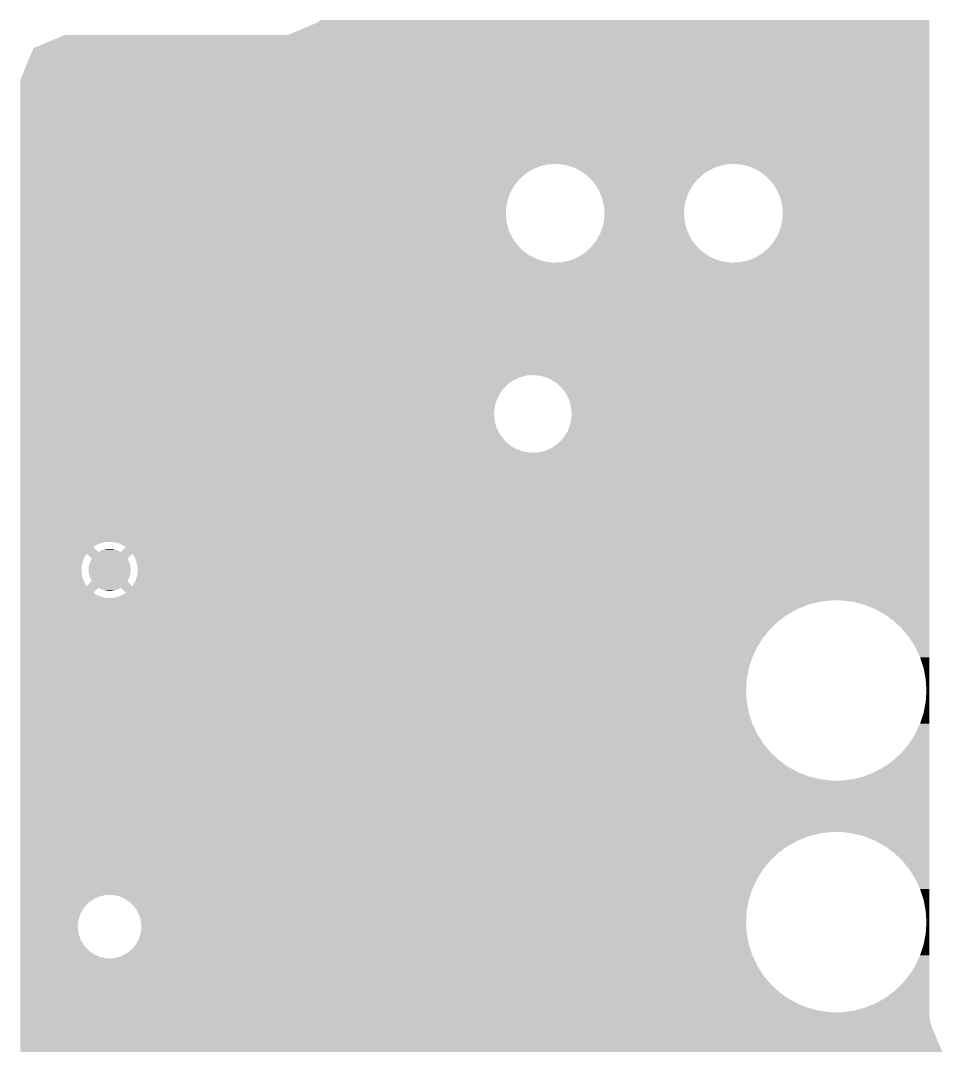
# Model space of a CAD drawing. Extents: x 295 to 953, y 10 to 290.
# Drawn here: x 566.93 to 601.16, y 134.82 to 172.77 of the extents above; entities that cross this region are included whole.
import ezdxf

# ---------------------------------------------------------------- set-up
doc = ezdxf.new("R2010")
doc.units = 0
doc.header["$LTSCALE"] = 5
doc.header["$MEASUREMENT"] = 0
doc.layers.add('PWR1', color=7, linetype='CONTINUOUS')

msp = doc.modelspace()

# ---------------------------------------------------------------- linework, layer by layer
at = {"layer": 'PWR1'}
for points in [[(577.933, 172.701), (578.005, 172.759), (600.607, 172.701), (600.607, 172.759)], [(578.005, 172.759), (578.021, 172.79), (600.607, 172.759), (600.607, 172.79)], [(576.863, 172.252), (577.933, 172.701), (600.607, 172.252), (600.607, 172.701)], [(567.41, 171.756), (568.577, 172.239), (600.607, 171.756), (600.607, 172.239)], [(576.799, 172.239), (576.863, 172.252), (600.607, 172.239), (600.607, 172.252)], [(566.926, 170.589), (567.41, 171.756), (600.607, 170.589), (600.607, 171.756)], [(566.926, 170.588), (566.926, 170.589), (600.607, 170.588), (600.607, 170.589)], [(566.926, 167.463), (566.926, 170.588), (600.607, 167.463), (600.607, 170.588)], [(566.926, 167.449), (566.926, 167.463), (586.503, 167.449), (586.813, 167.463)], [(566.926, 167.383), (566.926, 167.449), (586.199, 167.383), (586.503, 167.449)], [(586.921, 167.449), (586.813, 167.463), (593.107, 167.449), (593.417, 167.463)], [(587.121, 167.424), (586.921, 167.449), (592.99, 167.424), (593.107, 167.449)], [(587.255, 167.383), (587.121, 167.424), (592.803, 167.383), (592.99, 167.424)], [(593.725, 167.424), (593.417, 167.463), (600.607, 167.424), (600.607, 167.463)], [(594.022, 167.334), (593.725, 167.424), (600.607, 167.334), (600.607, 167.424)], [(566.926, 167.267), (566.926, 167.383), (585.911, 167.267), (586.199, 167.383)], [(566.926, 167.104), (566.926, 167.267), (585.647, 167.104), (585.911, 167.267)], [(566.926, 166.898), (566.926, 167.104), (585.414, 166.898), (585.647, 167.104)], [(587.418, 167.334), (587.255, 167.383), (592.68, 167.334), (592.803, 167.383)], [(587.551, 167.267), (587.418, 167.334), (592.515, 167.267), (592.68, 167.334)], [(587.696, 167.194), (587.551, 167.267), (592.397, 167.194), (592.515, 167.267)], [(587.818, 167.104), (587.696, 167.194), (592.251, 167.104), (592.397, 167.194)], [(587.946, 167.01), (587.818, 167.104), (592.145, 167.01), (592.251, 167.104)], [(594.3, 167.194), (594.022, 167.334), (600.607, 167.194), (600.607, 167.334)], [(594.55, 167.01), (594.3, 167.194), (600.607, 167.01), (600.607, 167.194)], [(566.926, 166.656), (566.926, 166.898), (585.22, 166.656), (585.414, 166.898)], [(566.926, 166.384), (566.926, 166.656), (585.069, 166.384), (585.22, 166.656)], [(588.053, 166.898), (587.946, 167.01), (592.018, 166.898), (592.145, 167.01)], [(588.161, 166.786), (588.053, 166.898), (591.928, 166.786), (592.018, 166.898)], [(588.249, 166.656), (588.161, 166.786), (591.824, 166.656), (591.928, 166.786)], [(588.335, 166.528), (588.249, 166.656), (591.753, 166.528), (591.824, 166.656)], [(594.765, 166.786), (594.55, 167.01), (600.607, 166.786), (600.607, 167.01)], [(594.939, 166.528), (594.765, 166.786), (600.607, 166.528), (600.607, 166.786)], [(566.926, 166.091), (566.926, 166.384), (584.967, 166.091), (585.069, 166.384)], [(588.4, 166.384), (588.335, 166.528), (591.673, 166.384), (591.753, 166.528)], [(588.463, 166.245), (588.4, 166.384), (591.625, 166.245), (591.673, 166.384)], [(595.067, 166.245), (594.939, 166.528), (600.607, 166.245), (600.607, 166.528)], [(566.926, 165.785), (566.926, 166.091), (584.915, 165.785), (584.967, 166.091)], [(588.503, 166.091), (588.463, 166.245), (591.571, 166.091), (591.625, 166.245)], [(588.541, 165.945), (588.503, 166.091), (591.546, 165.945), (591.571, 166.091)], [(588.555, 165.785), (588.541, 165.945), (591.519, 165.785), (591.546, 165.945)], [(595.145, 165.945), (595.067, 166.245), (600.607, 165.945), (600.607, 166.245)], [(595.172, 165.635), (595.145, 165.945), (600.607, 165.635), (600.607, 165.945)], [(566.926, 165.635), (566.926, 165.785), (584.909, 165.635), (584.915, 165.785)], [(566.926, 165.326), (566.926, 165.635), (584.935, 165.326), (584.909, 165.635)], [(588.568, 165.635), (588.555, 165.785), (591.513, 165.635), (591.519, 165.785)], [(588.561, 165.486), (588.568, 165.635), (591.526, 165.486), (591.513, 165.635)], [(595.165, 165.486), (595.172, 165.635), (600.607, 165.486), (600.607, 165.635)], [(566.926, 165.025), (566.926, 165.326), (585.014, 165.025), (584.935, 165.326)], [(588.456, 165.025), (588.51, 165.18), (591.618, 165.025), (591.577, 165.18)], [(588.51, 165.18), (588.535, 165.326), (591.577, 165.18), (591.539, 165.326)], [(588.535, 165.326), (588.561, 165.486), (591.539, 165.326), (591.526, 165.486)], [(595.011, 164.887), (595.114, 165.18), (600.607, 164.887), (600.607, 165.18)], [(595.114, 165.18), (595.165, 165.486), (600.607, 165.18), (600.607, 165.486)], [(566.926, 164.742), (566.926, 165.025), (585.142, 164.742), (585.014, 165.025)], [(566.926, 164.485), (566.926, 164.742), (585.316, 164.485), (585.142, 164.742)], [(588.257, 164.615), (588.327, 164.742), (591.832, 164.615), (591.746, 164.742)], [(588.327, 164.742), (588.407, 164.887), (591.746, 164.742), (591.68, 164.887)], [(588.407, 164.887), (588.456, 165.025), (591.68, 164.887), (591.618, 165.025)], [(594.861, 164.615), (595.011, 164.887), (600.607, 164.615), (600.607, 164.887)], [(566.926, 164.261), (566.926, 164.485), (585.531, 164.261), (585.316, 164.485)], [(587.936, 164.261), (588.062, 164.373), (592.135, 164.261), (592.028, 164.373)], [(588.062, 164.373), (588.152, 164.485), (592.028, 164.373), (591.92, 164.485)], [(588.152, 164.485), (588.257, 164.615), (591.92, 164.485), (591.832, 164.615)], [(594.433, 164.167), (594.666, 164.373), (600.607, 164.167), (600.607, 164.373)], [(594.666, 164.373), (594.861, 164.615), (600.607, 164.373), (600.607, 164.615)], [(566.926, 164.077), (566.926, 164.261), (585.781, 164.077), (585.531, 164.261)], [(566.926, 163.937), (566.926, 164.077), (586.058, 163.937), (585.781, 164.077)], [(587.401, 163.937), (587.565, 164.004), (592.662, 163.937), (592.53, 164.004)], [(587.565, 164.004), (587.683, 164.077), (592.53, 164.004), (592.385, 164.077)], [(587.683, 164.077), (587.829, 164.167), (592.385, 164.077), (592.262, 164.167)], [(587.829, 164.167), (587.936, 164.261), (592.262, 164.167), (592.135, 164.261)], [(593.881, 163.887), (594.169, 164.004), (600.607, 163.887), (600.607, 164.004)], [(594.169, 164.004), (594.433, 164.167), (600.607, 164.004), (600.607, 164.167)], [(566.926, 163.847), (566.926, 163.937), (586.355, 163.847), (586.058, 163.937)], [(566.926, 163.808), (566.926, 163.847), (586.664, 163.808), (586.355, 163.847)], [(566.926, 159.644), (566.926, 163.808), (600.607, 159.644), (600.607, 163.808)], [(586.664, 163.808), (586.974, 163.821), (593.268, 163.808), (593.159, 163.821)], [(586.974, 163.821), (587.09, 163.847), (593.159, 163.821), (592.959, 163.847)], [(587.09, 163.847), (587.277, 163.887), (592.959, 163.847), (592.826, 163.887)], [(587.277, 163.887), (587.401, 163.937), (592.826, 163.887), (592.662, 163.937)], [(593.268, 163.808), (593.578, 163.821), (600.607, 163.808), (600.607, 163.821)], [(593.578, 163.821), (593.881, 163.887), (600.607, 163.821), (600.607, 163.887)], [(566.926, 159.628), (566.926, 159.644), (585.692, 159.628), (585.967, 159.644)], [(566.926, 159.56), (566.926, 159.628), (585.425, 159.56), (585.692, 159.628)], [(566.926, 159.443), (566.926, 159.56), (585.176, 159.443), (585.425, 159.56)], [(566.926, 159.28), (566.926, 159.443), (584.954, 159.28), (585.176, 159.443)], [(586.24, 159.608), (585.967, 159.644), (600.607, 159.608), (600.607, 159.644)], [(586.501, 159.52), (586.24, 159.608), (600.607, 159.52), (600.607, 159.608)], [(586.741, 159.384), (586.501, 159.52), (600.607, 159.384), (600.607, 159.52)], [(566.926, 159.077), (566.926, 159.28), (584.767, 159.077), (584.954, 159.28)], [(566.926, 158.843), (566.926, 159.077), (584.622, 158.843), (584.767, 159.077)], [(586.95, 159.204), (586.741, 159.384), (600.607, 159.204), (600.607, 159.384)], [(587.121, 158.989), (586.95, 159.204), (600.607, 158.989), (600.607, 159.204)], [(566.926, 158.586), (566.926, 158.843), (584.524, 158.586), (584.622, 158.843)], [(587.248, 158.744), (587.121, 158.989), (600.607, 158.744), (600.607, 158.989)], [(587.326, 158.48), (587.248, 158.744), (600.607, 158.48), (600.607, 158.744)], [(566.926, 158.314), (566.926, 158.586), (584.477, 158.314), (584.524, 158.586)], [(566.926, 158.206), (566.926, 158.314), (584.473, 158.206), (584.477, 158.314)], [(587.352, 158.206), (587.326, 158.48), (600.607, 158.206), (600.607, 158.48)], [(566.926, 157.932), (566.926, 158.206), (584.499, 157.932), (584.473, 158.206)], [(566.926, 157.667), (566.926, 157.932), (584.578, 157.667), (584.499, 157.932)], [(587.301, 157.826), (587.348, 158.097), (600.607, 157.826), (600.607, 158.097)], [(587.348, 158.097), (587.352, 158.206), (600.607, 158.097), (600.607, 158.206)], [(566.926, 157.423), (566.926, 157.667), (584.705, 157.423), (584.578, 157.667)], [(587.059, 157.334), (587.204, 157.568), (600.607, 157.334), (600.607, 157.568)], [(587.204, 157.568), (587.301, 157.826), (600.607, 157.568), (600.607, 157.826)], [(566.926, 157.207), (566.926, 157.423), (584.876, 157.207), (584.705, 157.423)], [(566.926, 157.028), (566.926, 157.207), (585.085, 157.028), (584.876, 157.207)], [(586.872, 157.132), (587.059, 157.334), (600.607, 157.132), (600.607, 157.334)], [(566.926, 156.892), (566.926, 157.028), (585.324, 156.892), (585.085, 157.028)], [(566.926, 156.804), (566.926, 156.892), (585.586, 156.804), (585.324, 156.892)], [(566.926, 156.767), (566.926, 156.804), (585.859, 156.767), (585.586, 156.804)], [(585.859, 156.767), (586.134, 156.783), (600.607, 156.767), (600.607, 156.783)], [(586.134, 156.783), (586.4, 156.851), (600.607, 156.783), (600.607, 156.851)], [(586.4, 156.851), (586.65, 156.969), (600.607, 156.851), (600.607, 156.969)], [(586.65, 156.969), (586.872, 157.132), (600.607, 156.969), (600.607, 157.132)], [(566.926, 153.467), (566.926, 156.767), (600.607, 153.467), (600.607, 156.767)], [(566.926, 153.463), (566.926, 153.467), (570.132, 153.463), (570.206, 153.467)], [(566.926, 153.453), (566.926, 153.463), (570.058, 153.453), (570.132, 153.463)], [(566.926, 153.439), (566.926, 153.453), (569.985, 153.439), (570.058, 153.453)], [(566.926, 153.419), (566.926, 153.439), (569.914, 153.419), (569.985, 153.439)], [(566.926, 153.394), (566.926, 153.419), (569.844, 153.394), (569.914, 153.419)], [(566.926, 153.364), (566.926, 153.394), (569.776, 153.364), (569.844, 153.394)], [(566.926, 153.33), (566.926, 153.364), (569.711, 153.33), (569.776, 153.364)], [(570.28, 153.466), (570.206, 153.467), (600.607, 153.466), (600.607, 153.467)], [(570.353, 153.46), (570.28, 153.466), (600.607, 153.46), (600.607, 153.466)], [(570.427, 153.448), (570.353, 153.46), (600.607, 153.448), (600.607, 153.46)], [(570.499, 153.432), (570.427, 153.448), (600.607, 153.432), (600.607, 153.448)], [(570.57, 153.41), (570.499, 153.432), (600.607, 153.41), (600.607, 153.432)], [(570.639, 153.383), (570.57, 153.41), (600.607, 153.383), (600.607, 153.41)], [(570.706, 153.351), (570.639, 153.383), (600.607, 153.351), (600.607, 153.383)], [(566.926, 153.29), (566.926, 153.33), (569.648, 153.29), (569.711, 153.33)], [(566.926, 153.274), (566.926, 153.29), (569.624, 153.274), (569.648, 153.29)], [(566.926, 153.086), (566.926, 153.274), (569.812, 153.086), (569.624, 153.274)], [(566.926, 153.031), (566.926, 153.086), (600.607, 153.031), (600.607, 153.086)], [(566.926, 152.969), (566.926, 153.031), (569.341, 152.969), (569.381, 153.031)], [(569.569, 152.843), (569.381, 153.031), (570.887, 152.843), (571.075, 153.031)], [(569.812, 153.086), (569.85, 153.108), (570.644, 153.086), (570.606, 153.108)], [(569.85, 153.108), (569.869, 153.118), (570.606, 153.108), (570.589, 153.118)], [(569.869, 153.118), (569.907, 153.137), (570.589, 153.118), (570.548, 153.137)], [(569.907, 153.137), (569.927, 153.146), (570.548, 153.137), (570.531, 153.146)], [(569.927, 153.146), (569.967, 153.161), (570.531, 153.146), (570.488, 153.161)], [(569.967, 153.161), (569.988, 153.168), (570.488, 153.161), (570.471, 153.168)], [(569.988, 153.168), (570.028, 153.18), (570.471, 153.168), (570.427, 153.18)], [(570.028, 153.18), (570.05, 153.185), (570.427, 153.18), (570.409, 153.185)], [(570.05, 153.185), (570.09, 153.194), (570.409, 153.185), (570.363, 153.194)], [(570.09, 153.194), (570.115, 153.198), (570.363, 153.194), (570.346, 153.198)], [(570.115, 153.198), (570.154, 153.203), (570.346, 153.198), (570.297, 153.203)], [(570.154, 153.203), (570.185, 153.205), (570.297, 153.203), (570.282, 153.205)], [(570.185, 153.205), (570.218, 153.207), (570.282, 153.205), (570.218, 153.207)], [(570.644, 153.086), (570.832, 153.274), (600.607, 153.086), (600.607, 153.274)], [(570.77, 153.315), (570.706, 153.351), (600.607, 153.315), (600.607, 153.351)], [(570.832, 153.274), (570.77, 153.315), (600.607, 153.274), (600.607, 153.315)], [(571.104, 152.989), (571.075, 153.031), (600.607, 152.989), (600.607, 153.031)], [(571.142, 152.925), (571.104, 152.989), (600.607, 152.925), (600.607, 152.989)], [(566.926, 152.905), (566.926, 152.969), (569.304, 152.905), (569.341, 152.969)], [(566.926, 152.838), (566.926, 152.905), (569.273, 152.838), (569.304, 152.905)], [(566.926, 152.769), (566.926, 152.838), (569.246, 152.769), (569.273, 152.838)], [(566.926, 152.698), (566.926, 152.769), (569.224, 152.698), (569.246, 152.769)], [(566.926, 152.626), (566.926, 152.698), (569.207, 152.626), (569.224, 152.698)], [(566.926, 152.553), (566.926, 152.626), (569.196, 152.553), (569.207, 152.626)], [(569.46, 152.555), (569.47, 152.608), (570.997, 152.555), (570.986, 152.608)], [(569.47, 152.608), (569.473, 152.618), (570.986, 152.608), (570.984, 152.618)], [(569.473, 152.618), (569.488, 152.67), (570.984, 152.618), (570.969, 152.67)], [(569.488, 152.67), (569.491, 152.679), (570.969, 152.67), (570.966, 152.679)], [(569.491, 152.679), (569.51, 152.73), (570.966, 152.679), (570.946, 152.73)], [(569.51, 152.73), (569.515, 152.739), (570.946, 152.73), (570.942, 152.739)], [(569.515, 152.739), (569.537, 152.788), (570.942, 152.739), (570.919, 152.788)], [(569.537, 152.788), (569.543, 152.797), (570.919, 152.788), (570.914, 152.797)], [(569.543, 152.797), (569.569, 152.843), (570.914, 152.797), (570.887, 152.843)], [(571.175, 152.859), (571.142, 152.925), (600.607, 152.859), (600.607, 152.925)], [(571.203, 152.79), (571.175, 152.859), (600.607, 152.79), (600.607, 152.859)], [(571.226, 152.72), (571.203, 152.79), (600.607, 152.72), (600.607, 152.79)], [(571.245, 152.648), (571.226, 152.72), (600.607, 152.648), (600.607, 152.72)], [(571.258, 152.575), (571.245, 152.648), (600.607, 152.575), (600.607, 152.648)], [(566.926, 152.479), (566.926, 152.553), (569.189, 152.479), (569.196, 152.553)], [(566.926, 152.405), (566.926, 152.479), (569.188, 152.405), (569.189, 152.479)], [(566.926, 152.331), (566.926, 152.405), (569.193, 152.331), (569.188, 152.405)], [(566.926, 152.257), (566.926, 152.331), (569.202, 152.257), (569.193, 152.331)], [(566.926, 152.184), (566.926, 152.257), (569.217, 152.184), (569.202, 152.257)], [(569.449, 152.427), (569.451, 152.481), (571.008, 152.427), (571.005, 152.481)], [(569.451, 152.373), (569.449, 152.427), (571.006, 152.373), (571.008, 152.427)], [(569.451, 152.481), (569.452, 152.491), (571.005, 152.481), (571.005, 152.491)], [(569.452, 152.363), (569.451, 152.373), (571.005, 152.363), (571.006, 152.373)], [(569.452, 152.491), (569.458, 152.545), (571.005, 152.491), (570.998, 152.545)], [(569.458, 152.31), (569.452, 152.363), (570.999, 152.31), (571.005, 152.363)], [(569.458, 152.545), (569.46, 152.555), (570.998, 152.545), (570.997, 152.555)], [(569.46, 152.3), (569.458, 152.31), (570.997, 152.3), (570.999, 152.31)], [(569.471, 152.247), (569.46, 152.3), (570.986, 152.247), (570.997, 152.3)], [(569.473, 152.237), (569.471, 152.247), (570.984, 152.237), (570.986, 152.247)], [(569.488, 152.185), (569.473, 152.237), (570.969, 152.185), (570.984, 152.237)], [(571.233, 152.157), (571.249, 152.229), (600.607, 152.157), (600.607, 152.229)], [(571.249, 152.229), (571.261, 152.302), (600.607, 152.229), (600.607, 152.302)], [(571.266, 152.501), (571.258, 152.575), (600.607, 152.501), (600.607, 152.575)], [(571.261, 152.302), (571.267, 152.376), (600.607, 152.302), (600.607, 152.376)], [(571.268, 152.427), (571.266, 152.501), (600.607, 152.427), (600.607, 152.501)], [(571.267, 152.376), (571.268, 152.427), (600.607, 152.376), (600.607, 152.427)], [(566.926, 152.113), (566.926, 152.184), (569.237, 152.113), (569.217, 152.184)], [(566.926, 152.043), (566.926, 152.113), (569.262, 152.043), (569.237, 152.113)], [(566.926, 151.975), (566.926, 152.043), (569.291, 151.975), (569.262, 152.043)], [(566.926, 151.91), (566.926, 151.975), (569.326, 151.91), (569.291, 151.975)], [(566.926, 151.847), (566.926, 151.91), (569.365, 151.847), (569.326, 151.91)], [(566.926, 151.823), (566.926, 151.847), (569.381, 151.823), (569.365, 151.847)], [(569.381, 151.823), (569.569, 152.011), (571.075, 151.823), (570.887, 152.011)], [(569.491, 152.175), (569.488, 152.185), (570.965, 152.175), (570.969, 152.185)], [(569.51, 152.125), (569.491, 152.175), (570.946, 152.125), (570.965, 152.175)], [(569.514, 152.115), (569.51, 152.125), (570.942, 152.115), (570.946, 152.125)], [(569.538, 152.067), (569.514, 152.115), (570.919, 152.067), (570.942, 152.115)], [(569.542, 152.058), (569.538, 152.067), (570.914, 152.058), (570.919, 152.067)], [(569.569, 152.011), (569.542, 152.058), (570.887, 152.011), (570.914, 152.058)], [(571.075, 151.823), (571.116, 151.885), (600.607, 151.823), (600.607, 151.885)], [(571.116, 151.885), (571.152, 151.95), (600.607, 151.885), (600.607, 151.95)], [(571.152, 151.95), (571.184, 152.017), (600.607, 151.95), (600.607, 152.017)], [(571.184, 152.017), (571.211, 152.086), (600.607, 152.017), (600.607, 152.086)], [(571.211, 152.086), (571.233, 152.157), (600.607, 152.086), (600.607, 152.157)], [(566.926, 151.768), (566.926, 151.823), (600.607, 151.768), (600.607, 151.823)], [(566.926, 151.58), (566.926, 151.768), (569.624, 151.58), (569.812, 151.768)], [(566.926, 151.54), (566.926, 151.58), (569.686, 151.54), (569.624, 151.58)], [(566.926, 151.503), (566.926, 151.54), (569.751, 151.503), (569.686, 151.54)], [(566.926, 151.472), (566.926, 151.503), (569.818, 151.472), (569.751, 151.503)], [(566.926, 151.445), (566.926, 151.472), (569.887, 151.445), (569.818, 151.472)], [(569.851, 151.746), (569.812, 151.768), (570.607, 151.746), (570.644, 151.768)], [(569.868, 151.736), (569.851, 151.746), (570.587, 151.736), (570.607, 151.746)], [(569.908, 151.717), (569.868, 151.736), (570.55, 151.717), (570.587, 151.736)], [(569.926, 151.709), (569.908, 151.717), (570.529, 151.709), (570.55, 151.717)], [(569.968, 151.693), (569.926, 151.709), (570.49, 151.693), (570.529, 151.709)], [(569.986, 151.687), (569.968, 151.693), (570.469, 151.687), (570.49, 151.693)], [(570.03, 151.674), (569.986, 151.687), (570.429, 151.674), (570.469, 151.687)], [(570.048, 151.669), (570.03, 151.674), (570.406, 151.669), (570.429, 151.674)], [(570.093, 151.66), (570.048, 151.669), (570.366, 151.66), (570.406, 151.669)], [(570.111, 151.657), (570.093, 151.66), (570.342, 151.657), (570.366, 151.66)], [(570.159, 151.652), (570.111, 151.657), (570.303, 151.652), (570.342, 151.657)], [(570.174, 151.65), (570.159, 151.652), (570.271, 151.65), (570.303, 151.652)], [(570.239, 151.648), (570.174, 151.65), (570.239, 151.648), (570.271, 151.65)], [(570.543, 151.436), (570.612, 151.461), (600.607, 151.436), (600.607, 151.461)], [(570.612, 151.461), (570.68, 151.491), (600.607, 151.461), (600.607, 151.491)], [(570.832, 151.581), (570.644, 151.768), (600.607, 151.581), (600.607, 151.768)], [(570.68, 151.491), (570.746, 151.525), (600.607, 151.491), (600.607, 151.525)], [(570.746, 151.525), (570.809, 151.564), (600.607, 151.525), (600.607, 151.564)], [(570.809, 151.564), (570.832, 151.581), (600.607, 151.564), (600.607, 151.581)], [(566.926, 151.423), (566.926, 151.445), (569.958, 151.423), (569.887, 151.445)], [(566.926, 151.406), (566.926, 151.423), (570.03, 151.406), (569.958, 151.423)], [(566.926, 151.395), (566.926, 151.406), (570.103, 151.395), (570.03, 151.406)], [(566.926, 151.388), (566.926, 151.395), (570.177, 151.388), (570.103, 151.395)], [(566.926, 151.387), (566.926, 151.388), (570.251, 151.387), (570.177, 151.388)], [(566.926, 151.298), (566.926, 151.387), (600.607, 151.298), (600.607, 151.387)], [(566.926, 151.245), (566.926, 151.298), (596.522, 151.245), (596.939, 151.298)], [(566.926, 151.298), (566.926, 151.298), (596.939, 151.298), (597.359, 151.298)], [(566.926, 151.14), (566.926, 151.245), (596.116, 151.14), (596.522, 151.245)], [(566.926, 150.984), (566.926, 151.14), (595.725, 150.984), (596.116, 151.14)], [(570.251, 151.387), (570.325, 151.392), (600.607, 151.387), (600.607, 151.392)], [(570.325, 151.392), (570.399, 151.401), (600.607, 151.392), (600.607, 151.401)], [(570.399, 151.401), (570.471, 151.416), (600.607, 151.401), (600.607, 151.416)], [(570.471, 151.416), (570.543, 151.436), (600.607, 151.416), (600.607, 151.436)], [(597.775, 151.246), (597.359, 151.298), (600.607, 151.246), (600.607, 151.298)], [(598.182, 151.142), (597.775, 151.246), (600.607, 151.142), (600.607, 151.246)], [(598.573, 150.988), (598.182, 151.142), (600.607, 150.988), (600.607, 151.142)], [(566.926, 150.782), (566.926, 150.984), (595.358, 150.782), (595.725, 150.984)], [(566.926, 150.534), (566.926, 150.782), (595.018, 150.534), (595.358, 150.782)], [(598.941, 150.786), (598.573, 150.988), (600.607, 150.786), (600.607, 150.988)], [(599.281, 150.539), (598.941, 150.786), (600.607, 150.539), (600.607, 150.786)], [(566.926, 150.246), (566.926, 150.534), (594.713, 150.246), (595.018, 150.534)], [(599.587, 150.252), (599.281, 150.539), (600.607, 150.252), (600.607, 150.539)], [(566.926, 149.922), (566.926, 150.246), (594.446, 149.922), (594.713, 150.246)], [(599.855, 149.928), (599.587, 150.252), (600.607, 149.928), (600.607, 150.252)], [(566.926, 149.567), (566.926, 149.922), (594.221, 149.567), (594.446, 149.922)], [(566.926, 149.187), (566.926, 149.567), (594.043, 149.187), (594.221, 149.567)], [(600.08, 149.574), (599.855, 149.928), (600.607, 149.574), (600.607, 149.928)], [(600.259, 149.194), (600.08, 149.574), (600.607, 149.194), (600.607, 149.574)], [(566.926, 148.787), (566.926, 149.187), (593.914, 148.787), (594.043, 149.187)], [(600.389, 148.795), (600.259, 149.194), (600.607, 148.795), (600.607, 149.194)], [(566.926, 148.374), (566.926, 148.787), (593.837, 148.374), (593.914, 148.787)], [(600.468, 148.382), (600.389, 148.795), (600.607, 148.382), (600.607, 148.795)], [(566.926, 147.963), (566.926, 148.374), (593.811, 147.963), (593.837, 148.374)], [(600.494, 147.963), (600.468, 148.382), (600.607, 147.963), (600.607, 148.382)], [(566.926, 147.544), (566.926, 147.963), (593.838, 147.544), (593.811, 147.963)], [(600.469, 147.552), (600.494, 147.963), (600.607, 147.552), (600.607, 147.963)], [(566.926, 147.131), (566.926, 147.544), (593.916, 147.131), (593.838, 147.544)], [(600.391, 147.139), (600.469, 147.552), (600.607, 147.139), (600.607, 147.552)], [(566.926, 146.732), (566.926, 147.131), (594.046, 146.732), (593.916, 147.131)], [(600.262, 146.739), (600.391, 147.139), (600.607, 146.739), (600.607, 147.139)], [(566.926, 146.352), (566.926, 146.732), (594.225, 146.352), (594.046, 146.732)], [(600.084, 146.359), (600.262, 146.739), (600.607, 146.359), (600.607, 146.739)], [(566.926, 145.998), (566.926, 146.352), (594.45, 145.998), (594.225, 146.352)], [(599.86, 146.004), (600.084, 146.359), (600.607, 146.004), (600.607, 146.359)], [(566.926, 145.674), (566.926, 145.998), (594.718, 145.674), (594.45, 145.998)], [(599.593, 145.68), (599.86, 146.004), (600.607, 145.68), (600.607, 146.004)], [(566.926, 145.387), (566.926, 145.674), (595.024, 145.387), (594.718, 145.674)], [(566.926, 145.14), (566.926, 145.387), (595.364, 145.14), (595.024, 145.387)], [(598.948, 145.145), (599.287, 145.392), (600.607, 145.145), (600.607, 145.392)], [(599.287, 145.392), (599.593, 145.68), (600.607, 145.392), (600.607, 145.68)], [(566.926, 144.938), (566.926, 145.14), (595.733, 144.938), (595.364, 145.14)], [(598.58, 144.942), (598.948, 145.145), (600.607, 144.942), (600.607, 145.145)], [(566.926, 144.784), (566.926, 144.938), (596.123, 144.784), (595.733, 144.938)], [(566.926, 144.68), (566.926, 144.784), (596.53, 144.68), (596.123, 144.784)], [(566.926, 144.628), (566.926, 144.68), (596.947, 144.628), (596.53, 144.68)], [(566.926, 142.72), (566.926, 144.628), (600.607, 142.72), (600.607, 144.628)], [(597.367, 144.628), (597.783, 144.681), (600.607, 144.628), (600.607, 144.681)], [(597.783, 144.681), (598.19, 144.786), (600.607, 144.681), (600.607, 144.786)], [(598.19, 144.786), (598.58, 144.942), (600.607, 144.786), (600.607, 144.942)], [(566.926, 142.719), (566.926, 142.72), (596.939, 142.719), (597.359, 142.72)], [(566.926, 142.666), (566.926, 142.719), (596.522, 142.666), (596.939, 142.719)], [(566.926, 142.561), (566.926, 142.666), (596.116, 142.561), (596.522, 142.666)], [(566.926, 142.406), (566.926, 142.561), (595.725, 142.406), (596.116, 142.561)], [(566.926, 142.203), (566.926, 142.406), (595.358, 142.203), (595.725, 142.406)], [(597.775, 142.668), (597.359, 142.72), (600.607, 142.668), (600.607, 142.72)], [(598.182, 142.563), (597.775, 142.668), (600.607, 142.563), (600.607, 142.668)], [(598.573, 142.409), (598.182, 142.563), (600.607, 142.409), (600.607, 142.563)], [(598.941, 142.207), (598.573, 142.409), (600.607, 142.207), (600.607, 142.409)], [(566.926, 141.956), (566.926, 142.203), (595.018, 141.956), (595.358, 142.203)], [(599.281, 141.961), (598.941, 142.207), (600.607, 141.961), (600.607, 142.207)], [(566.926, 141.667), (566.926, 141.956), (594.713, 141.667), (595.018, 141.956)], [(566.926, 141.343), (566.926, 141.667), (594.446, 141.343), (594.713, 141.667)], [(599.587, 141.673), (599.281, 141.961), (600.607, 141.673), (600.607, 141.961)], [(599.855, 141.35), (599.587, 141.673), (600.607, 141.35), (600.607, 141.673)], [(566.926, 140.988), (566.926, 141.343), (594.221, 140.988), (594.446, 141.343)], [(600.08, 140.995), (599.855, 141.35), (600.607, 140.995), (600.607, 141.35)], [(566.926, 140.608), (566.926, 140.988), (594.043, 140.608), (594.221, 140.988)], [(600.259, 140.615), (600.08, 140.995), (600.607, 140.615), (600.607, 140.995)], [(566.926, 140.394), (566.926, 140.608), (593.974, 140.394), (594.043, 140.608)], [(600.389, 140.216), (600.259, 140.615), (600.607, 140.216), (600.607, 140.615)], [(566.926, 140.389), (566.926, 140.394), (570.083, 140.389), (570.332, 140.394)], [(566.926, 140.332), (566.926, 140.389), (569.84, 140.332), (570.083, 140.389)], [(566.926, 140.226), (566.926, 140.332), (569.615, 140.226), (569.84, 140.332)], [(566.926, 140.075), (566.926, 140.226), (569.417, 140.075), (569.615, 140.226)], [(566.926, 139.885), (566.926, 140.075), (569.255, 139.885), (569.417, 140.075)], [(570.577, 140.345), (570.332, 140.394), (593.959, 140.345), (593.974, 140.394)], [(570.806, 140.247), (570.577, 140.345), (593.927, 140.247), (593.959, 140.345)], [(570.86, 140.208), (570.806, 140.247), (593.914, 140.208), (593.927, 140.247)], [(571.009, 140.103), (570.86, 140.208), (593.894, 140.103), (593.914, 140.208)], [(571.177, 139.919), (571.009, 140.103), (593.86, 139.919), (593.894, 140.103)], [(600.468, 139.804), (600.389, 140.216), (600.607, 139.804), (600.607, 140.216)], [(566.926, 139.665), (566.926, 139.885), (569.137, 139.665), (569.255, 139.885)], [(571.249, 139.796), (571.177, 139.919), (593.837, 139.796), (593.86, 139.919)], [(571.303, 139.704), (571.249, 139.796), (593.831, 139.704), (593.837, 139.796)], [(571.381, 139.467), (571.303, 139.704), (593.816, 139.467), (593.831, 139.704)], [(600.494, 139.384), (600.468, 139.804), (600.607, 139.384), (600.607, 139.804)], [(566.926, 139.426), (566.926, 139.665), (569.068, 139.426), (569.137, 139.665)], [(566.926, 139.219), (566.926, 139.426), (569.049, 139.219), (569.068, 139.426)], [(571.39, 139.384), (571.381, 139.467), (593.811, 139.384), (593.816, 139.467)], [(571.407, 139.219), (571.39, 139.384), (593.822, 139.219), (593.811, 139.384)], [(600.469, 138.973), (600.494, 139.384), (600.607, 138.973), (600.607, 139.384)], [(566.926, 138.972), (566.926, 139.219), (569.076, 138.972), (569.049, 139.219)], [(566.926, 138.735), (566.926, 138.972), (569.154, 138.735), (569.076, 138.972)], [(571.319, 138.773), (571.375, 138.965), (593.874, 138.773), (593.838, 138.965)], [(571.375, 138.965), (571.389, 139.012), (593.838, 138.965), (593.835, 139.012)], [(571.389, 139.012), (571.407, 139.219), (593.835, 139.012), (593.822, 139.219)], [(600.391, 138.561), (600.469, 138.973), (600.607, 138.561), (600.607, 138.973)], [(566.926, 138.52), (566.926, 138.735), (569.28, 138.52), (569.154, 138.735)], [(571.04, 138.364), (571.2, 138.553), (593.978, 138.364), (593.916, 138.553)], [(571.2, 138.553), (571.201, 138.554), (593.916, 138.553), (593.916, 138.554)], [(571.201, 138.554), (571.319, 138.773), (593.916, 138.554), (593.874, 138.773)], [(600.262, 138.161), (600.391, 138.561), (600.607, 138.161), (600.607, 138.561)], [(566.926, 138.336), (566.926, 138.52), (569.448, 138.336), (569.28, 138.52)], [(566.926, 138.192), (566.926, 138.336), (569.651, 138.192), (569.448, 138.336)], [(566.926, 138.093), (566.926, 138.192), (569.88, 138.093), (569.651, 138.192)], [(570.716, 138.153), (570.842, 138.213), (594.046, 138.153), (594.027, 138.213)], [(570.842, 138.213), (571.04, 138.364), (594.027, 138.213), (593.978, 138.364)], [(566.926, 138.045), (566.926, 138.093), (570.124, 138.045), (569.88, 138.093)], [(566.926, 137.773), (566.926, 138.045), (594.225, 137.773), (594.097, 138.045)], [(570.124, 138.045), (570.374, 138.049), (594.097, 138.045), (594.095, 138.049)], [(570.374, 138.049), (570.616, 138.106), (594.095, 138.049), (594.068, 138.106)], [(570.616, 138.106), (570.716, 138.153), (594.068, 138.106), (594.046, 138.153)], [(600.084, 137.78), (600.262, 138.161), (600.607, 137.78), (600.607, 138.161)], [(566.926, 137.419), (566.926, 137.773), (594.45, 137.419), (594.225, 137.773)], [(566.926, 137.096), (566.926, 137.419), (594.718, 137.096), (594.45, 137.419)], [(599.593, 137.101), (599.86, 137.425), (600.607, 137.101), (600.607, 137.425)], [(599.86, 137.425), (600.084, 137.78), (600.607, 137.425), (600.607, 137.78)], [(566.926, 136.808), (566.926, 137.096), (595.024, 136.808), (594.718, 137.096)], [(599.287, 136.813), (599.593, 137.101), (600.607, 136.813), (600.607, 137.101)], [(566.926, 136.562), (566.926, 136.808), (595.364, 136.562), (595.024, 136.808)], [(598.948, 136.566), (599.287, 136.813), (600.607, 136.566), (600.607, 136.813)], [(566.926, 136.36), (566.926, 136.562), (595.733, 136.36), (595.364, 136.562)], [(566.926, 136.205), (566.926, 136.36), (596.123, 136.205), (595.733, 136.36)], [(598.19, 136.208), (598.58, 136.363), (600.607, 136.208), (600.607, 136.363)], [(598.58, 136.363), (598.948, 136.566), (600.607, 136.363), (600.607, 136.566)], [(566.926, 136.101), (566.926, 136.205), (596.53, 136.101), (596.123, 136.205)], [(566.926, 136.049), (566.926, 136.101), (596.947, 136.049), (596.53, 136.101)], [(566.926, 135.917), (566.926, 136.049), (600.607, 135.917), (600.607, 136.049)], [(566.926, 135.69), (566.926, 135.917), (600.633, 135.69), (600.607, 135.917)], [(596.947, 136.049), (597.367, 136.05), (600.607, 136.049), (600.607, 136.05)], [(597.367, 136.05), (597.783, 136.103), (600.607, 136.05), (600.607, 136.103)], [(597.783, 136.103), (598.19, 136.208), (600.607, 136.103), (600.607, 136.208)], [(566.926, 135.538), (566.926, 135.69), (600.682, 135.538), (600.633, 135.69)], [(566.926, 134.375), (566.926, 135.538), (601.164, 134.375), (600.682, 135.538)]]:
    msp.add_solid(points, dxfattribs=at)

doc.saveas('drawing.dxf')
